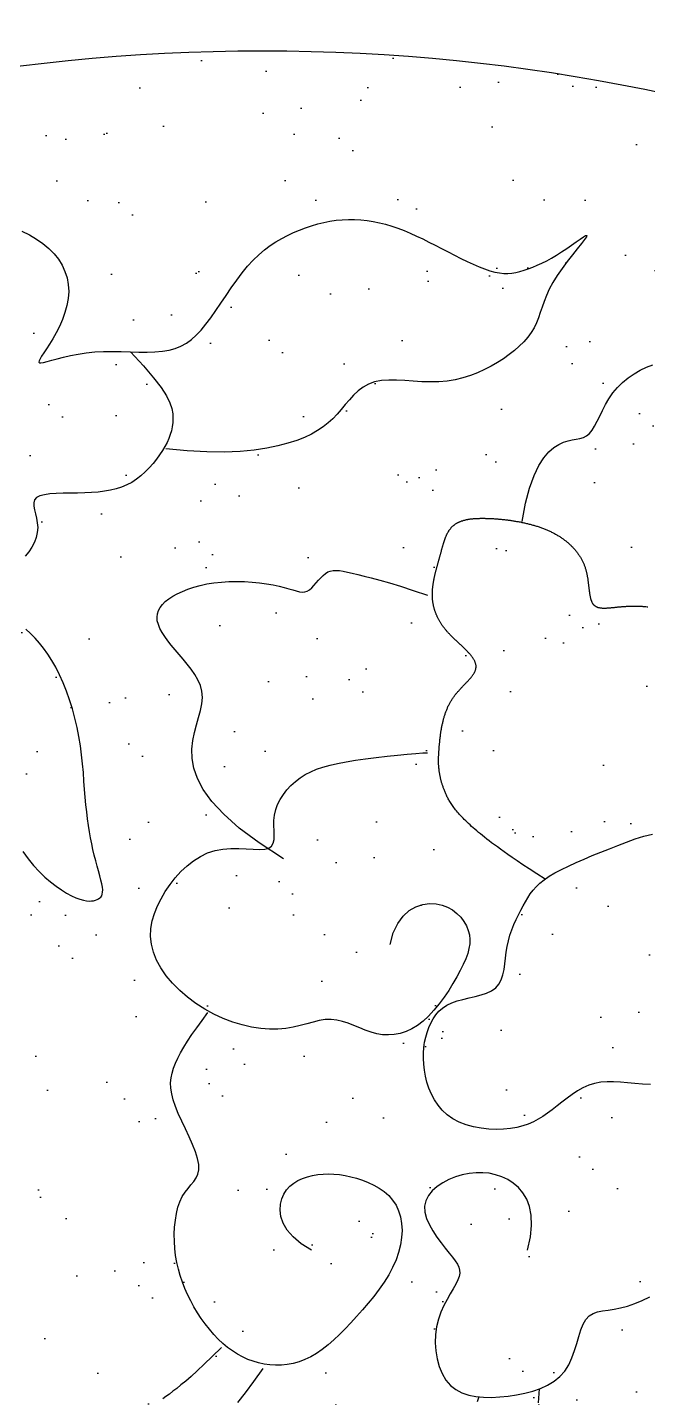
# Model space of a CAD drawing. Extents: x -747 to 1683, y 3278 to 5498.
# Drawn here: x 447.8 to 532.4, y 4735.7 to 4922.7 of the extents above; entities that cross this region are included whole.
import ezdxf

# ---------------------------------------------------------------- set-up
doc = ezdxf.new("R2010")
doc.units = 0
doc.header["$MEASUREMENT"] = 0
doc.layers.add('3', color=3, linetype='CONTINUOUS')
doc.layers.add('BH', color=3, linetype='CONTINUOUS')

msp = doc.modelspace()

# ---------------------------------------------------------------- hatches: boundary and pattern name
at = {"layer": 'BH'}
h = msp.add_hatch(dxfattribs=at)
h.set_pattern_fill('AR-RROOF', color=256, scale=400, angle=45, style=0)
h.set_pattern_definition([(45, (-34099.74, 3331.8), (339.4113, 905.0967), [6000, -800, 2000, -400]), (45, (-33865, 3849.4), (-659.0235, 93.338), [1200, -132, 2400, -300]), (45, (-34198.73, 3713.65), (1281.2775, 1660.2867), [3200, -560, 1600, -400])])
h.paths.add_polyline_path([(148.37, 4308.44), (788.37, 4308.44), (788.37, 5038.44), (148.37, 5038.44)])
h = msp.add_hatch(dxfattribs=at)
h.set_pattern_fill('AR-SAND', color=256, scale=10, style=0)
h.set_pattern_definition([(37.5, (36.643, 140.413), (-0.629934, 19.26824), [0, -15.2, 0, -17, 0, -16.25]), (7.5, (36.643, 140.413), (17.69777, 28.22146), [0, -8.2, 0, -13.7, 0, -5.25]), (327.5, (24.343, 140.413), (31.14142, 0.05659), [0, -5, 0, -18, 0, -23.5]), (317.5, (24.343, 140.413), (30.06127, 8.77676), [0, -2.5, 0, -11.8, 0, -13.5])])
edge = h.paths.add_edge_path()
edge.add_arc((479.82, 4660.38), 259.18, 0, 360)

# ---------------------------------------------------------------- linework, layer by layer
at = {"layer": '3'}
for points in [[(446.98, 4894.92), (448.02, 4894.41), (448.99, 4893.85), (449.88, 4893.23), (450.68, 4892.57), (451.39, 4891.85), (451.99, 4891.09), (452.49, 4890.28), (452.88, 4889.43), (453.16, 4888.55), (453.34, 4887.64), (453.39, 4886.71), (453.33, 4885.75), (453.15, 4884.79), (452.88, 4883.82), (452.53, 4882.87), (452.12, 4881.94), (451.68, 4881.07), (451.22, 4880.25), (450.78, 4879.51), (450.36, 4878.86), (450, 4878.31), (449.7, 4877.86), (449.48, 4877.51), (449.35, 4877.24), (449.32, 4877.07), (449.4, 4876.97), (449.61, 4876.96), (449.96, 4877.01), (450.45, 4877.13), (451.09, 4877.31), (451.84, 4877.51), (452.7, 4877.73), (453.65, 4877.96), (454.69, 4878.16), (455.79, 4878.33), (456.94, 4878.46), (458.13, 4878.52), (459.35, 4878.52), (460.56, 4878.5), (461.77, 4878.47), (462.95, 4878.43), (464.09, 4878.42), (465.17, 4878.45), (466.18, 4878.54), (467.1, 4878.69), (467.94, 4878.93), (468.72, 4879.25), (469.45, 4879.66), (470.14, 4880.16), (470.8, 4880.75), (471.46, 4881.43), (472.12, 4882.22), (472.78, 4883.12), (473.47, 4884.09), (474.17, 4885.11), (474.87, 4886.16), (475.59, 4887.22), (476.33, 4888.26), (477.07, 4889.25), (477.81, 4890.16), (478.57, 4890.99), (479.33, 4891.72), (480.11, 4892.38), (480.88, 4892.96), (481.67, 4893.48), (482.47, 4893.94), (483.27, 4894.36), (484.08, 4894.73), (484.89, 4895.08), (485.71, 4895.39), (486.54, 4895.67), (487.38, 4895.92), (488.21, 4896.12), (489.05, 4896.29), (489.9, 4896.42), (490.74, 4896.5), (491.58, 4896.54), (492.42, 4896.53), (493.27, 4896.48), (494.11, 4896.39), (494.95, 4896.26), (495.8, 4896.08), (496.64, 4895.87), (497.48, 4895.62), (498.32, 4895.33), (499.17, 4895.01), (500.01, 4894.65), (500.86, 4894.27), (501.71, 4893.87), (502.57, 4893.45), (503.43, 4893.02), (504.3, 4892.57), (505.18, 4892.12), (506.05, 4891.66), (506.92, 4891.22), (507.78, 4890.81), (508.61, 4890.42), (509.41, 4890.07), (510.17, 4889.77), (510.89, 4889.52), (511.55, 4889.34), (512.18, 4889.23), (512.77, 4889.17), (513.33, 4889.17), (513.89, 4889.22), (514.43, 4889.31), (514.98, 4889.44), (515.54, 4889.6), (516.12, 4889.8), (516.73, 4890.02), (517.35, 4890.28), (517.99, 4890.57), (518.64, 4890.9), (519.31, 4891.26), (519.99, 4891.66), (520.68, 4892.09), (521.37, 4892.55), (522.04, 4893.02), (522.66, 4893.47), (523.21, 4893.85), (523.65, 4894.15), (523.95, 4894.32), (524.1, 4894.34), (524.05, 4894.17), (523.8, 4893.8), (523.37, 4893.24), (522.81, 4892.53), (522.15, 4891.71), (521.45, 4890.8), (520.74, 4889.84), (520.07, 4888.87), (519.48, 4887.92), (518.99, 4887.01), (518.6, 4886.15), (518.28, 4885.34), (518.01, 4884.56), (517.76, 4883.82), (517.51, 4883.1), (517.23, 4882.41), (516.91, 4881.74), (516.51, 4881.09), (516.04, 4880.45), (515.5, 4879.83), (514.9, 4879.23), (514.24, 4878.64), (513.52, 4878.08), (512.75, 4877.53), (511.93, 4877.01), (511.06, 4876.51), (510.16, 4876.05), (509.21, 4875.62), (508.22, 4875.24), (507.19, 4874.91), (506.13, 4874.66), (505.03, 4874.47), (503.9, 4874.37), (502.75, 4874.35), (501.58, 4874.39), (500.41, 4874.46), (499.26, 4874.55), (498.14, 4874.61), (497.07, 4874.61), (496.07, 4874.54), (495.15, 4874.37), (494.33, 4874.06), (493.58, 4873.64), (492.91, 4873.13), (492.28, 4872.55), (491.7, 4871.92), (491.13, 4871.27), (490.58, 4870.6), (490.02, 4869.96), (489.43, 4869.34), (488.8, 4868.77), (488.12, 4868.22), (487.37, 4867.72), (486.53, 4867.24), (485.59, 4866.79), (484.52, 4866.38), (483.31, 4865.99), (481.95, 4865.63), (480.42, 4865.31), (478.7, 4865.05), (476.78, 4864.87), (474.63, 4864.78), (472.23, 4864.8), (469.58, 4864.94), (466.66, 4865.22)], [(461.84, 4878.46), (463.61, 4876.54), (464.98, 4874.93), (466, 4873.58), (466.72, 4872.45), (467.19, 4871.51), (467.46, 4870.71), (467.59, 4870.02), (467.62, 4869.39), (467.6, 4868.81), (467.53, 4868.24), (467.42, 4867.7), (467.26, 4867.16), (467.06, 4866.63), (466.81, 4866.09), (466.51, 4865.55), (466.18, 4864.98), (465.79, 4864.4), (465.36, 4863.81), (464.9, 4863.22), (464.39, 4862.64), (463.84, 4862.08), (463.26, 4861.56), (462.65, 4861.08), (462, 4860.65), (461.32, 4860.3), (460.61, 4860), (459.87, 4859.76), (459.09, 4859.57), (458.27, 4859.43), (457.42, 4859.32), (456.52, 4859.25), (455.58, 4859.21), (454.6, 4859.19), (453.6, 4859.18), (452.62, 4859.16), (451.69, 4859.13), (450.83, 4859.07), (450.07, 4858.96), (449.45, 4858.8), (449, 4858.57), (448.73, 4858.26), (448.62, 4857.87), (448.62, 4857.42), (448.72, 4856.91), (448.85, 4856.36), (449, 4855.76), (449.11, 4855.13), (449.16, 4854.48), (449.11, 4853.81), (448.95, 4853.14), (448.71, 4852.47), (448.37, 4851.81), (447.96, 4851.18), (447.46, 4850.58)], [(515.27, 4855.31), (515.75, 4857.81), (516.3, 4859.88), (516.91, 4861.58), (517.56, 4862.94), (518.25, 4864.01), (518.94, 4864.82), (519.63, 4865.41), (520.3, 4865.83), (520.94, 4866.12), (521.55, 4866.32), (522.13, 4866.45), (522.67, 4866.55), (523.17, 4866.65), (523.64, 4866.79), (524.08, 4867), (524.47, 4867.32), (524.84, 4867.76), (525.18, 4868.32), (525.52, 4868.98), (525.87, 4869.7), (526.24, 4870.47), (526.66, 4871.27), (527.13, 4872.07), (527.67, 4872.85), (528.3, 4873.59), (529, 4874.27), (529.76, 4874.9), (530.57, 4875.46), (531.41, 4875.95), (532.27, 4876.36), (533.14, 4876.68)], [(518.42, 4806.5), (517.27, 4807.24), (516.26, 4807.89), (515.38, 4808.47), (514.61, 4808.99), (513.93, 4809.45), (513.34, 4809.86), (512.81, 4810.23), (512.34, 4810.57), (511.9, 4810.89), (511.5, 4811.18), (511.12, 4811.46), (510.78, 4811.72), (510.45, 4811.97), (510.15, 4812.21), (509.87, 4812.44), (509.59, 4812.66), (509.33, 4812.88), (509.08, 4813.09), (508.84, 4813.3), (508.61, 4813.5), (508.38, 4813.7), (508.17, 4813.9), (507.96, 4814.09), (507.76, 4814.28), (507.58, 4814.46), (507.39, 4814.64), (507.22, 4814.82), (507.06, 4814.99), (506.9, 4815.16), (506.75, 4815.33), (506.6, 4815.49), (506.47, 4815.65), (506.34, 4815.81), (506.21, 4815.96), (506.1, 4816.11), (505.98, 4816.26), (505.88, 4816.4), (505.78, 4816.54), (505.68, 4816.68), (505.59, 4816.82), (505.5, 4816.95), (505.42, 4817.08), (505.34, 4817.21), (505.27, 4817.34), (505.2, 4817.46), (505.14, 4817.58), (505.07, 4817.7), (505.01, 4817.82), (504.96, 4817.94), (504.91, 4818.05), (504.85, 4818.16), (504.81, 4818.28), (504.76, 4818.39), (504.72, 4818.49), (504.67, 4818.6), (504.63, 4818.71), (504.6, 4818.81), (504.56, 4818.91), (504.52, 4819.01), (504.49, 4819.11), (504.45, 4819.21), (504.42, 4819.31), (504.39, 4819.41), (504.36, 4819.51), (504.33, 4819.6), (504.3, 4819.7), (504.28, 4819.79), (504.25, 4819.88), (504.23, 4819.97), (504.2, 4820.07), (504.18, 4820.16), (504.16, 4820.25), (504.14, 4820.34), (504.12, 4820.42), (504.1, 4820.51), (504.08, 4820.6), (504.06, 4820.69), (504.05, 4820.77), (504.03, 4820.86), (504.02, 4820.94), (504, 4821.03), (503.99, 4821.11), (503.98, 4821.2), (503.97, 4821.28), (503.96, 4821.37), (503.95, 4821.45), (503.94, 4821.53), (503.93, 4821.62), (503.92, 4821.7), (503.91, 4821.78), (503.91, 4821.86), (503.9, 4821.95), (503.9, 4822.03), (503.89, 4822.11), (503.89, 4822.2), (503.89, 4822.28), (503.88, 4822.36), (503.88, 4822.44), (503.88, 4822.53), (503.88, 4822.61), (503.88, 4822.69), (503.88, 4822.78), (503.88, 4822.86), (503.88, 4822.95), (503.88, 4823.03), (503.89, 4823.12), (503.89, 4823.2), (503.89, 4823.29), (503.9, 4823.38), (503.9, 4823.47), (503.9, 4823.55), (503.91, 4823.64), (503.91, 4823.73), (503.92, 4823.82), (503.93, 4823.91), (503.93, 4824), (503.94, 4824.1), (503.94, 4824.19), (503.95, 4824.28), (503.96, 4824.38), (503.97, 4824.47), (503.97, 4824.57), (503.98, 4824.67), (503.99, 4824.76), (504, 4824.86), (504.01, 4824.96), (504.02, 4825.06), (504.03, 4825.16), (504.04, 4825.26), (504.05, 4825.37), (504.06, 4825.47), (504.07, 4825.57), (504.08, 4825.68), (504.09, 4825.78), (504.11, 4825.88), (504.12, 4825.99), (504.13, 4826.1), (504.15, 4826.2), (504.16, 4826.31), (504.18, 4826.41), (504.19, 4826.52), (504.21, 4826.63), (504.23, 4826.74), (504.24, 4826.84), (504.26, 4826.95), (504.28, 4827.06), (504.3, 4827.17), (504.32, 4827.28), (504.34, 4827.39), (504.37, 4827.49), (504.39, 4827.6), (504.41, 4827.71), (504.44, 4827.82), (504.46, 4827.93), (504.49, 4828.04), (504.51, 4828.14), (504.54, 4828.25), (504.57, 4828.36), (504.6, 4828.47), (504.63, 4828.57), (504.66, 4828.68), (504.7, 4828.79), (504.73, 4828.89), (504.76, 4829), (504.8, 4829.1), (504.83, 4829.21), (504.87, 4829.31), (504.91, 4829.42), (504.95, 4829.52), (504.99, 4829.62), (505.03, 4829.72), (505.08, 4829.83), (505.12, 4829.93), (505.16, 4830.03), (505.21, 4830.13), (505.26, 4830.23), (505.31, 4830.32), (505.36, 4830.42), (505.41, 4830.52), (505.46, 4830.61), (505.52, 4830.71), (505.57, 4830.8), (505.63, 4830.89), (505.69, 4830.98), (505.74, 4831.08), (505.8, 4831.16), (505.87, 4831.25), (505.93, 4831.34), (505.99, 4831.43), (506.05, 4831.52), (506.12, 4831.6), (506.19, 4831.68), (506.25, 4831.77), (506.32, 4831.85), (506.39, 4831.93), (506.46, 4832.01), (506.53, 4832.09), (506.6, 4832.17), (506.67, 4832.25), (506.74, 4832.33), (506.81, 4832.41), (506.88, 4832.48), (506.95, 4832.56), (507.02, 4832.64), (507.09, 4832.71), (507.16, 4832.78), (507.23, 4832.86), (507.3, 4832.93), (507.37, 4833), (507.44, 4833.07), (507.5, 4833.15), (507.57, 4833.22), (507.64, 4833.29), (507.71, 4833.36), (507.77, 4833.43), (507.84, 4833.49), (507.9, 4833.56), (507.96, 4833.63), (508.02, 4833.7), (508.08, 4833.77), (508.14, 4833.83), (508.2, 4833.9), (508.26, 4833.97), (508.31, 4834.03), (508.37, 4834.1), (508.42, 4834.16), (508.47, 4834.23), (508.51, 4834.3), (508.56, 4834.36), (508.61, 4834.43), (508.65, 4834.49), (508.69, 4834.56), (508.73, 4834.62), (508.76, 4834.69), (508.8, 4834.75), (508.83, 4834.81), (508.86, 4834.88), (508.88, 4834.94), (508.91, 4835.01), (508.93, 4835.07), (508.95, 4835.14), (508.96, 4835.2), (508.97, 4835.27), (508.98, 4835.33), (508.99, 4835.4), (508.99, 4835.46), (509, 4835.53), (508.99, 4835.6), (508.99, 4835.66), (508.98, 4835.73), (508.97, 4835.79), (508.95, 4835.86), (508.94, 4835.93), (508.92, 4835.99), (508.89, 4836.06), (508.87, 4836.13), (508.84, 4836.2), (508.81, 4836.26), (508.77, 4836.33), (508.74, 4836.4), (508.7, 4836.47), (508.66, 4836.54), (508.62, 4836.61), (508.57, 4836.68), (508.52, 4836.74), (508.47, 4836.81), (508.42, 4836.88), (508.37, 4836.95), (508.31, 4837.02), (508.25, 4837.09), (508.19, 4837.16), (508.13, 4837.24), (508.07, 4837.31), (508, 4837.38), (507.94, 4837.45), (507.87, 4837.52), (507.8, 4837.59), (507.73, 4837.66), (507.66, 4837.73), (507.59, 4837.81), (507.52, 4837.88), (507.45, 4837.95), (507.37, 4838.02), (507.29, 4838.1), (507.22, 4838.17), (507.14, 4838.24), (507.06, 4838.32), (506.99, 4838.39), (506.91, 4838.46), (506.83, 4838.54), (506.75, 4838.61), (506.67, 4838.68), (506.59, 4838.76), (506.51, 4838.83), (506.43, 4838.91), (506.35, 4838.98), (506.27, 4839.06), (506.19, 4839.13), (506.11, 4839.21), (506.03, 4839.28), (505.96, 4839.36), (505.88, 4839.43), (505.8, 4839.51), (505.72, 4839.58), (505.65, 4839.66), (505.57, 4839.73), (505.5, 4839.81), (505.42, 4839.89), (505.35, 4839.96), (505.28, 4840.04), (505.21, 4840.12), (505.14, 4840.19), (505.07, 4840.27), (505, 4840.35), (504.94, 4840.42), (504.87, 4840.5), (504.81, 4840.58), (504.74, 4840.66), (504.68, 4840.73), (504.62, 4840.81), (504.56, 4840.89), (504.51, 4840.97), (504.45, 4841.04), (504.39, 4841.12), (504.34, 4841.2), (504.29, 4841.28), (504.23, 4841.36), (504.18, 4841.44), (504.13, 4841.51), (504.09, 4841.59), (504.04, 4841.67), (503.99, 4841.75), (503.95, 4841.83), (503.9, 4841.91), (503.86, 4841.99), (503.82, 4842.07), (503.78, 4842.15), (503.74, 4842.23), (503.7, 4842.31), (503.67, 4842.39), (503.63, 4842.47), (503.59, 4842.55), (503.56, 4842.63), (503.53, 4842.71), (503.5, 4842.79), (503.47, 4842.87), (503.44, 4842.95), (503.41, 4843.03), (503.38, 4843.11), (503.36, 4843.19), (503.33, 4843.27), (503.31, 4843.35), (503.28, 4843.43), (503.26, 4843.52), (503.24, 4843.6), (503.22, 4843.68), (503.2, 4843.76), (503.18, 4843.84), (503.17, 4843.92), (503.15, 4844.01), (503.14, 4844.09), (503.12, 4844.17), (503.11, 4844.25), (503.1, 4844.34), (503.09, 4844.42), (503.08, 4844.5), (503.07, 4844.59), (503.06, 4844.67), (503.05, 4844.75), (503.05, 4844.83), (503.04, 4844.92), (503.04, 4845), (503.03, 4845.09), (503.03, 4845.17), (503.03, 4845.25), (503.03, 4845.34), (503.03, 4845.42), (503.03, 4845.51), (503.03, 4845.59), (503.04, 4845.67), (503.04, 4845.76), (503.04, 4845.84), (503.05, 4845.93), (503.06, 4846.01), (503.06, 4846.1), (503.07, 4846.18), (503.08, 4846.27), (503.09, 4846.35), (503.1, 4846.44), (503.11, 4846.52), (503.12, 4846.61), (503.13, 4846.69), (503.14, 4846.78), (503.16, 4846.86), (503.17, 4846.95), (503.18, 4847.03), (503.2, 4847.12), (503.21, 4847.2), (503.23, 4847.29), (503.25, 4847.37), (503.26, 4847.46), (503.28, 4847.54), (503.3, 4847.63), (503.32, 4847.71), (503.34, 4847.8), (503.35, 4847.88), (503.37, 4847.97), (503.39, 4848.05), (503.41, 4848.14), (503.43, 4848.22), (503.45, 4848.31), (503.48, 4848.39), (503.5, 4848.48), (503.52, 4848.56), (503.54, 4848.65), (503.56, 4848.73), (503.58, 4848.81), (503.61, 4848.9), (503.63, 4848.98), (503.65, 4849.07), (503.67, 4849.15), (503.7, 4849.23), (503.72, 4849.32), (503.74, 4849.4), (503.77, 4849.48), (503.79, 4849.57), (503.81, 4849.65), (503.84, 4849.73), (503.86, 4849.82), (503.88, 4849.9), (503.91, 4849.98), (503.93, 4850.06), (503.95, 4850.14), (503.97, 4850.23), (504, 4850.31), (504.02, 4850.39), (504.04, 4850.47), (504.07, 4850.55), (504.09, 4850.63), (504.11, 4850.71), (504.13, 4850.79), (504.15, 4850.87), (504.17, 4850.95), (504.2, 4851.03), (504.22, 4851.11), (504.24, 4851.19), (504.26, 4851.27), (504.28, 4851.34), (504.3, 4851.42), (504.32, 4851.5), (504.34, 4851.58), (504.36, 4851.65), (504.39, 4851.73), (504.41, 4851.81), (504.43, 4851.88), (504.45, 4851.96), (504.47, 4852.03), (504.49, 4852.11), (504.51, 4852.18), (504.54, 4852.25), (504.56, 4852.33), (504.58, 4852.4), (504.6, 4852.47), (504.62, 4852.54), (504.65, 4852.61), (504.67, 4852.68), (504.69, 4852.75), (504.72, 4852.82), (504.74, 4852.89), (504.77, 4852.96), (504.79, 4853.03), (504.82, 4853.09), (504.84, 4853.16), (504.87, 4853.23), (504.9, 4853.29), (504.93, 4853.35), (504.95, 4853.42), (504.98, 4853.48), (505.01, 4853.54), (505.04, 4853.61), (505.07, 4853.67), (505.1, 4853.73), (505.13, 4853.79), (505.17, 4853.84), (505.2, 4853.9), (505.23, 4853.96), (505.27, 4854.01), (505.3, 4854.07), (505.34, 4854.12), (505.38, 4854.18), (505.42, 4854.23), (505.45, 4854.28), (505.49, 4854.33), (505.54, 4854.38), (505.58, 4854.43), (505.62, 4854.48), (505.66, 4854.53), (505.71, 4854.58), (505.75, 4854.62), (505.8, 4854.67), (505.85, 4854.71), (505.9, 4854.75), (505.94, 4854.79), (506, 4854.83), (506.05, 4854.87), (506.1, 4854.91), (506.15, 4854.95), (506.21, 4854.99), (506.27, 4855.02), (506.32, 4855.06), (506.38, 4855.09), (506.44, 4855.12), (506.5, 4855.16), (506.56, 4855.19), (506.63, 4855.22), (506.69, 4855.25), (506.76, 4855.27), (506.82, 4855.3), (506.89, 4855.33), (506.96, 4855.35), (507.03, 4855.38), (507.1, 4855.4), (507.17, 4855.42), (507.24, 4855.45), (507.31, 4855.47), (507.39, 4855.49), (507.46, 4855.51), (507.54, 4855.53), (507.62, 4855.54), (507.7, 4855.56), (507.78, 4855.58), (507.86, 4855.59), (507.94, 4855.61), (508.02, 4855.62), (508.1, 4855.63), (508.19, 4855.65), (508.27, 4855.66), (508.36, 4855.67), (508.45, 4855.68), (508.54, 4855.69), (508.63, 4855.7), (508.72, 4855.7), (508.81, 4855.71), (508.9, 4855.72), (508.99, 4855.72), (509.09, 4855.73), (509.18, 4855.73), (509.28, 4855.74), (509.37, 4855.74), (509.47, 4855.74), (509.57, 4855.75), (509.67, 4855.75), (509.77, 4855.75), (509.87, 4855.75), (509.97, 4855.75), (510.08, 4855.75), (510.18, 4855.75), (510.28, 4855.74), (510.39, 4855.74), (510.5, 4855.74), (510.6, 4855.74), (510.71, 4855.73), (510.82, 4855.73), (510.93, 4855.72), (511.04, 4855.72), (511.15, 4855.71), (511.26, 4855.7), (511.38, 4855.7), (511.49, 4855.69), (511.6, 4855.68), (511.72, 4855.67), (511.83, 4855.66), (511.95, 4855.65), (512.07, 4855.64), (512.19, 4855.63), (512.3, 4855.62), (512.42, 4855.61), (512.54, 4855.6), (512.66, 4855.59), (512.78, 4855.57), (512.9, 4855.56), (513.03, 4855.55), (513.15, 4855.53), (513.27, 4855.52), (513.39, 4855.5), (513.51, 4855.48), (513.64, 4855.47), (513.76, 4855.45), (513.89, 4855.43), (514.01, 4855.41), (514.13, 4855.39), (514.26, 4855.37), (514.38, 4855.35), (514.51, 4855.33), (514.63, 4855.31), (514.76, 4855.29), (514.88, 4855.26), (515.01, 4855.24), (515.13, 4855.21), (515.26, 4855.19), (515.38, 4855.16), (515.51, 4855.14), (515.63, 4855.11), (515.76, 4855.08), (515.88, 4855.05), (516.01, 4855.02), (516.13, 4854.99), (516.25, 4854.96), (516.38, 4854.93), (516.5, 4854.9), (516.62, 4854.86), (516.75, 4854.83), (516.87, 4854.79), (516.99, 4854.76), (517.11, 4854.72), (517.23, 4854.69), (517.35, 4854.65), (517.47, 4854.61), (517.59, 4854.57), (517.71, 4854.53), (517.83, 4854.49), (517.95, 4854.45), (518.06, 4854.4), (518.18, 4854.36), (518.29, 4854.31), (518.41, 4854.27), (518.52, 4854.22), (518.64, 4854.18), (518.75, 4854.13), (518.86, 4854.08), (518.97, 4854.03), (519.08, 4853.98), (519.19, 4853.93), (519.3, 4853.87), (519.41, 4853.82), (519.51, 4853.77), (519.62, 4853.71), (519.72, 4853.65), (519.83, 4853.6), (519.93, 4853.54), (520.03, 4853.48), (520.13, 4853.42), (520.23, 4853.36), (520.33, 4853.3), (520.43, 4853.24), (520.52, 4853.18), (520.62, 4853.11), (520.71, 4853.05), (520.81, 4852.98), (520.9, 4852.92), (520.99, 4852.85), (521.08, 4852.78), (521.17, 4852.71), (521.26, 4852.65), (521.34, 4852.58), (521.43, 4852.51), (521.51, 4852.43), (521.6, 4852.36), (521.68, 4852.29), (521.76, 4852.22), (521.84, 4852.14), (521.92, 4852.07), (522, 4851.99), (522.07, 4851.91), (522.15, 4851.84), (522.22, 4851.76), (522.29, 4851.68), (522.37, 4851.6), (522.44, 4851.52), (522.51, 4851.44), (522.57, 4851.36), (522.64, 4851.28), (522.7, 4851.2), (522.77, 4851.11), (522.83, 4851.03), (522.89, 4850.95), (522.95, 4850.86), (523.01, 4850.78), (523.07, 4850.69), (523.13, 4850.61), (523.18, 4850.52), (523.23, 4850.43), (523.29, 4850.34), (523.34, 4850.25), (523.39, 4850.16), (523.43, 4850.08), (523.48, 4849.98), (523.53, 4849.89), (523.57, 4849.8), (523.61, 4849.71), (523.65, 4849.62), (523.69, 4849.53), (523.73, 4849.43), (523.77, 4849.34), (523.8, 4849.25), (523.84, 4849.15), (523.87, 4849.06), (523.9, 4848.96), (523.93, 4848.86), (523.96, 4848.77), (523.98, 4848.67), (524.01, 4848.58), (524.03, 4848.48), (524.06, 4848.38), (524.08, 4848.29), (524.1, 4848.19), (524.12, 4848.09), (524.14, 4847.99), (524.16, 4847.9), (524.18, 4847.8), (524.2, 4847.7), (524.21, 4847.61), (524.23, 4847.51), (524.24, 4847.41), (524.26, 4847.32), (524.27, 4847.22), (524.28, 4847.13), (524.3, 4847.03), (524.31, 4846.94), (524.32, 4846.84), (524.33, 4846.75), (524.34, 4846.66), (524.35, 4846.57), (524.36, 4846.47), (524.38, 4846.38), (524.39, 4846.29), (524.4, 4846.2), (524.41, 4846.11), (524.42, 4846.03), (524.43, 4845.94), (524.44, 4845.85), (524.45, 4845.77), (524.46, 4845.69), (524.47, 4845.6), (524.49, 4845.52), (524.5, 4845.44), (524.51, 4845.36), (524.52, 4845.28), (524.54, 4845.21), (524.55, 4845.13), (524.57, 4845.06), (524.58, 4844.98), (524.6, 4844.91), (524.62, 4844.84), (524.63, 4844.77), (524.65, 4844.71), (524.67, 4844.64), (524.69, 4844.58), (524.72, 4844.52), (524.74, 4844.46), (524.76, 4844.4), (524.79, 4844.34), (524.81, 4844.29), (524.84, 4844.23), (524.87, 4844.18), (524.9, 4844.13), (524.93, 4844.08), (524.97, 4844.04), (525, 4844), (525.04, 4843.95), (525.07, 4843.92), (525.11, 4843.88), (525.15, 4843.84), (525.2, 4843.81), (525.24, 4843.78), (525.29, 4843.75), (525.33, 4843.72), (525.38, 4843.7), (525.43, 4843.67), (525.48, 4843.65), (525.53, 4843.63), (525.59, 4843.61), (525.64, 4843.59), (525.7, 4843.58), (525.76, 4843.56), (525.82, 4843.55), (525.88, 4843.54), (525.94, 4843.53), (526.01, 4843.52), (526.08, 4843.51), (526.14, 4843.51), (526.21, 4843.5), (526.28, 4843.5), (526.35, 4843.5), (526.43, 4843.5), (526.5, 4843.5), (526.58, 4843.5), (526.65, 4843.5), (526.73, 4843.5), (526.81, 4843.5), (526.89, 4843.51), (526.98, 4843.51), (527.06, 4843.52), (527.14, 4843.52), (527.23, 4843.53), (527.32, 4843.54), (527.41, 4843.54), (527.5, 4843.55), (527.59, 4843.56), (527.68, 4843.57), (527.78, 4843.58), (527.87, 4843.59), (527.97, 4843.6), (528.06, 4843.61), (528.16, 4843.62), (528.26, 4843.63), (528.36, 4843.64), (528.47, 4843.65), (528.57, 4843.66), (528.68, 4843.67), (528.78, 4843.68), (528.89, 4843.69), (529, 4843.7), (529.11, 4843.7), (529.22, 4843.71), (529.33, 4843.72), (529.44, 4843.73), (529.55, 4843.74), (529.67, 4843.74), (529.79, 4843.75), (529.9, 4843.76), (530.02, 4843.76), (530.14, 4843.76), (530.26, 4843.77), (530.38, 4843.77), (530.5, 4843.77), (530.63, 4843.77), (530.75, 4843.77), (530.88, 4843.77), (531, 4843.77), (531.13, 4843.77), (531.26, 4843.76), (531.39, 4843.76), (531.52, 4843.75), (531.65, 4843.74), (531.78, 4843.73), (531.92, 4843.72), (532.05, 4843.71), (532.19, 4843.7), (532.33, 4843.68), (532.46, 4843.66)], [(482.73, 4809.25), (479.39, 4811.44), (476.68, 4813.47), (474.55, 4815.36), (472.92, 4817.1), (471.75, 4818.72), (470.95, 4820.23), (470.47, 4821.64), (470.25, 4822.97), (470.22, 4824.22), (470.34, 4825.4), (470.56, 4826.52), (470.84, 4827.57), (471.13, 4828.58), (471.39, 4829.53), (471.58, 4830.44), (471.65, 4831.31), (471.58, 4832.14), (471.36, 4832.93), (471.03, 4833.7), (470.61, 4834.43), (470.12, 4835.14), (469.58, 4835.83), (469.02, 4836.5), (468.46, 4837.15), (467.91, 4837.79), (467.4, 4838.41), (466.93, 4839.01), (466.51, 4839.6), (466.14, 4840.17), (465.84, 4840.71), (465.63, 4841.24), (465.49, 4841.75), (465.45, 4842.24), (465.5, 4842.7), (465.64, 4843.15), (465.87, 4843.57), (466.18, 4843.98), (466.58, 4844.37), (467.05, 4844.74), (467.6, 4845.1), (468.22, 4845.44), (468.91, 4845.77), (469.66, 4846.07), (470.47, 4846.34), (471.34, 4846.58), (472.26, 4846.78), (473.22, 4846.94), (474.23, 4847.05), (475.27, 4847.11), (476.33, 4847.13), (477.39, 4847.1), (478.43, 4847.04), (479.44, 4846.94), (480.41, 4846.82), (481.3, 4846.67), (482.11, 4846.5), (482.82, 4846.32), (483.44, 4846.14), (483.98, 4845.97), (484.46, 4845.83), (484.88, 4845.73), (485.26, 4845.68), (485.61, 4845.7), (485.93, 4845.8), (486.25, 4845.99), (486.56, 4846.26), (486.87, 4846.57), (487.18, 4846.92), (487.49, 4847.28), (487.8, 4847.63), (488.11, 4847.95), (488.43, 4848.22), (488.76, 4848.42), (489.1, 4848.55), (489.47, 4848.62), (489.88, 4848.63), (490.34, 4848.6), (490.85, 4848.52), (491.44, 4848.41), (492.1, 4848.26), (492.85, 4848.08), (493.71, 4847.87), (494.7, 4847.61), (495.84, 4847.3), (497.16, 4846.92), (498.68, 4846.46), (500.42, 4845.91), (502.39, 4845.26)], [(447.14, 4810.29), (447.85, 4809.28), (448.6, 4808.37), (449.36, 4807.54), (450.13, 4806.79), (450.9, 4806.12), (451.67, 4805.53), (452.41, 4805.02), (453.11, 4804.59), (453.77, 4804.24), (454.38, 4803.96), (454.91, 4803.75), (455.39, 4803.62), (455.81, 4803.54), (456.18, 4803.51), (456.51, 4803.52), (456.79, 4803.56), (457.04, 4803.63), (457.26, 4803.72), (457.46, 4803.81), (457.64, 4803.93), (457.78, 4804.06), (457.9, 4804.23), (457.98, 4804.44), (458.02, 4804.7), (458.03, 4805.02), (457.99, 4805.4), (457.91, 4805.86), (457.79, 4806.38), (457.64, 4806.97), (457.47, 4807.61), (457.28, 4808.29), (457.08, 4809.01), (456.89, 4809.76), (456.7, 4810.53), (456.53, 4811.32), (456.37, 4812.13), (456.22, 4812.97), (456.09, 4813.83), (455.97, 4814.73), (455.86, 4815.67), (455.75, 4816.64), (455.66, 4817.67), (455.57, 4818.75), (455.48, 4819.87), (455.39, 4821.04), (455.28, 4822.23), (455.15, 4823.45), (454.98, 4824.7), (454.78, 4825.95), (454.54, 4827.21), (454.24, 4828.48), (453.89, 4829.73), (453.51, 4830.95), (453.08, 4832.15), (452.62, 4833.29), (452.13, 4834.39), (451.62, 4835.41), (451.08, 4836.36), (450.53, 4837.22), (449.97, 4838), (449.39, 4838.71), (448.8, 4839.38), (448.19, 4840), (447.56, 4840.6)], [(497.25, 4797.56), (497.69, 4799.15), (498.3, 4800.44), (499.04, 4801.45), (499.87, 4802.2), (500.77, 4802.72), (501.71, 4803.03), (502.63, 4803.16), (503.53, 4803.13), (504.35, 4802.96), (505.11, 4802.68), (505.79, 4802.3), (506.39, 4801.83), (506.91, 4801.3), (507.34, 4800.72), (507.68, 4800.12), (507.93, 4799.51), (508.09, 4798.89), (508.16, 4798.28), (508.14, 4797.66), (508.03, 4797.01), (507.85, 4796.34), (507.58, 4795.63), (507.25, 4794.87), (506.84, 4794.05), (506.37, 4793.17), (505.84, 4792.25), (505.26, 4791.31), (504.63, 4790.38), (503.96, 4789.47), (503.25, 4788.6), (502.52, 4787.81), (501.77, 4787.11), (501, 4786.53), (500.22, 4786.06), (499.44, 4785.69), (498.64, 4785.44), (497.84, 4785.28), (497.04, 4785.23), (496.24, 4785.27), (495.45, 4785.4), (494.66, 4785.61), (493.88, 4785.89), (493.11, 4786.2), (492.33, 4786.52), (491.55, 4786.82), (490.78, 4787.08), (490, 4787.26), (489.21, 4787.35), (488.41, 4787.32), (487.6, 4787.2), (486.77, 4787), (485.9, 4786.77), (485, 4786.53), (484.04, 4786.31), (483.03, 4786.13), (481.95, 4786.02), (480.81, 4786.01), (479.6, 4786.11), (478.35, 4786.3), (477.08, 4786.6), (475.79, 4786.99), (474.49, 4787.48), (473.22, 4788.07), (471.97, 4788.75), (470.76, 4789.53), (469.62, 4790.38), (468.55, 4791.31), (467.58, 4792.3), (466.71, 4793.32), (465.98, 4794.38), (465.38, 4795.46), (464.95, 4796.54), (464.68, 4797.62), (464.58, 4798.69), (464.62, 4799.75), (464.8, 4800.79), (465.1, 4801.82), (465.5, 4802.84), (466, 4803.83), (466.58, 4804.81), (467.23, 4805.76), (467.94, 4806.67), (468.71, 4807.53), (469.54, 4808.31), (470.42, 4809.01), (471.36, 4809.61), (472.34, 4810.08), (473.37, 4810.42), (474.44, 4810.61), (475.53, 4810.69), (476.6, 4810.68), (477.62, 4810.63), (478.58, 4810.58), (479.43, 4810.55), (480.15, 4810.59), (480.71, 4810.73), (481.08, 4811), (481.31, 4811.39), (481.42, 4811.89), (481.45, 4812.46), (481.43, 4813.11), (481.41, 4813.8), (481.41, 4814.52), (481.49, 4815.25), (481.65, 4815.98), (481.91, 4816.69), (482.26, 4817.38), (482.69, 4818.05), (483.18, 4818.68), (483.73, 4819.27), (484.34, 4819.82), (485, 4820.32), (485.69, 4820.76), (486.43, 4821.14), (487.23, 4821.49), (488.1, 4821.79), (489.06, 4822.06), (490.1, 4822.3), (491.26, 4822.52), (492.53, 4822.73), (493.91, 4822.93), (495.37, 4823.12), (496.84, 4823.29), (498.26, 4823.44), (499.59, 4823.57), (500.76, 4823.66), (501.71, 4823.72), (502.39, 4823.75)], [(532.82, 4778.46), (531.73, 4778.51), (530.68, 4778.6), (529.68, 4778.69), (528.71, 4778.77), (527.77, 4778.83), (526.88, 4778.83), (526.01, 4778.77), (525.18, 4778.62), (524.37, 4778.36), (523.59, 4778.01), (522.84, 4777.59), (522.11, 4777.12), (521.41, 4776.61), (520.72, 4776.08), (520.05, 4775.54), (519.4, 4775.03), (518.76, 4774.55), (518.13, 4774.12), (517.48, 4773.72), (516.82, 4773.37), (516.12, 4773.06), (515.38, 4772.81), (514.58, 4772.61), (513.71, 4772.46), (512.76, 4772.37), (511.76, 4772.35), (510.73, 4772.39), (509.68, 4772.51), (508.64, 4772.7), (507.64, 4772.98), (506.69, 4773.34), (505.83, 4773.79), (505.06, 4774.33), (504.39, 4774.95), (503.81, 4775.64), (503.31, 4776.39), (502.9, 4777.17), (502.56, 4777.98), (502.29, 4778.81), (502.08, 4779.63), (501.94, 4780.44), (501.85, 4781.24), (501.81, 4782.01), (501.82, 4782.77), (501.88, 4783.51), (501.98, 4784.23), (502.13, 4784.92), (502.32, 4785.59), (502.54, 4786.24), (502.81, 4786.85), (503.12, 4787.43), (503.5, 4787.97), (503.93, 4788.46), (504.43, 4788.9), (505.01, 4789.28), (505.67, 4789.61), (506.41, 4789.87), (507.21, 4790.09), (508.05, 4790.29), (508.88, 4790.48), (509.69, 4790.69), (510.44, 4790.95), (511.12, 4791.27), (511.68, 4791.67), (512.11, 4792.18), (512.43, 4792.77), (512.65, 4793.44), (512.81, 4794.16), (512.92, 4794.93), (513.02, 4795.72), (513.12, 4796.53), (513.24, 4797.32), (513.41, 4798.1), (513.62, 4798.86), (513.88, 4799.59), (514.16, 4800.29), (514.46, 4800.98), (514.77, 4801.63), (515.09, 4802.25), (515.41, 4802.85), (515.73, 4803.42), (516.05, 4803.96), (516.4, 4804.48), (516.78, 4804.98), (517.21, 4805.47), (517.71, 4805.95), (518.29, 4806.42), (518.97, 4806.89), (519.76, 4807.36), (520.64, 4807.83), (521.61, 4808.29), (522.64, 4808.76), (523.73, 4809.24), (524.86, 4809.71), (526.02, 4810.18), (527.2, 4810.65), (528.37, 4811.11), (529.54, 4811.56), (530.72, 4811.98), (531.9, 4812.35), (533.08, 4812.65)], [(486.53, 4755.85), (485.12, 4756.74), (484.03, 4757.67), (483.23, 4758.6), (482.68, 4759.53), (482.37, 4760.44), (482.25, 4761.31), (482.29, 4762.12), (482.47, 4762.86), (482.75, 4763.52), (483.13, 4764.1), (483.58, 4764.59), (484.11, 4765.02), (484.69, 4765.37), (485.32, 4765.66), (485.99, 4765.89), (486.68, 4766.06), (487.39, 4766.18), (488.11, 4766.25), (488.85, 4766.27), (489.6, 4766.24), (490.36, 4766.17), (491.13, 4766.05), (491.9, 4765.88), (492.69, 4765.67), (493.48, 4765.41), (494.27, 4765.11), (495.03, 4764.75), (495.76, 4764.33), (496.45, 4763.86), (497.07, 4763.31), (497.61, 4762.7), (498.07, 4762.01), (498.43, 4761.24), (498.69, 4760.4), (498.84, 4759.5), (498.89, 4758.56), (498.84, 4757.58), (498.69, 4756.57), (498.43, 4755.55), (498.07, 4754.52), (497.61, 4753.5), (497.07, 4752.5), (496.45, 4751.5), (495.76, 4750.52), (495.03, 4749.56), (494.27, 4748.62), (493.48, 4747.7), (492.69, 4746.81), (491.9, 4745.95), (491.12, 4745.12), (490.34, 4744.34), (489.57, 4743.61), (488.79, 4742.93), (488.01, 4742.32), (487.23, 4741.78), (486.44, 4741.31), (485.64, 4740.93), (484.84, 4740.63), (484.04, 4740.41), (483.23, 4740.26), (482.43, 4740.18), (481.64, 4740.16), (480.85, 4740.21), (480.07, 4740.31), (479.31, 4740.48), (478.57, 4740.69), (477.84, 4740.96), (477.12, 4741.29), (476.42, 4741.67), (475.74, 4742.11), (475.07, 4742.59), (474.43, 4743.14), (473.79, 4743.73), (473.18, 4744.37), (472.59, 4745.06), (472.03, 4745.79), (471.49, 4746.54), (470.97, 4747.33), (470.49, 4748.13), (470.04, 4748.96), (469.63, 4749.79), (469.25, 4750.64), (468.92, 4751.51), (468.62, 4752.39), (468.36, 4753.28), (468.15, 4754.2), (467.99, 4755.13), (467.88, 4756.08), (467.82, 4757.06), (467.81, 4758.03), (467.85, 4759), (467.95, 4759.95), (468.1, 4760.86), (468.31, 4761.71), (468.57, 4762.48), (468.89, 4763.18), (469.27, 4763.77), (469.68, 4764.3), (470.08, 4764.78), (470.46, 4765.24), (470.79, 4765.72), (471.03, 4766.24), (471.16, 4766.84), (471.16, 4767.54), (470.99, 4768.36), (470.69, 4769.29), (470.29, 4770.29), (469.82, 4771.34), (469.32, 4772.41), (468.82, 4773.48), (468.35, 4774.52), (467.96, 4775.49), (467.66, 4776.38), (467.45, 4777.2), (467.34, 4777.96), (467.31, 4778.68), (467.37, 4779.37), (467.5, 4780.03), (467.7, 4780.7), (467.96, 4781.37), (468.28, 4782.08), (468.66, 4782.81), (469.11, 4783.58), (469.62, 4784.4), (470.21, 4785.28), (470.86, 4786.22), (471.59, 4787.22), (472.39, 4788.31)], [(516.02, 4755.85), (516.42, 4757.66), (516.58, 4759.25), (516.53, 4760.63), (516.3, 4761.82), (515.91, 4762.83), (515.39, 4763.69), (514.77, 4764.41), (514.07, 4765.01), (513.31, 4765.49), (512.51, 4765.88), (511.67, 4766.16), (510.8, 4766.35), (509.9, 4766.43), (508.99, 4766.43), (508.06, 4766.33), (507.12, 4766.14), (506.19, 4765.86), (505.29, 4765.5), (504.44, 4765.06), (503.67, 4764.55), (503.01, 4763.97), (502.49, 4763.32), (502.14, 4762.61), (501.97, 4761.85), (502.02, 4761.04), (502.25, 4760.19), (502.62, 4759.33), (503.1, 4758.48), (503.64, 4757.65), (504.22, 4756.85), (504.8, 4756.12), (505.33, 4755.46), (505.79, 4754.89), (506.16, 4754.39), (506.45, 4753.95), (506.65, 4753.54), (506.75, 4753.14), (506.77, 4752.73), (506.68, 4752.29), (506.5, 4751.8), (506.22, 4751.23), (505.86, 4750.6), (505.46, 4749.9), (505.03, 4749.13), (504.6, 4748.29), (504.21, 4747.39), (503.87, 4746.43), (503.61, 4745.4), (503.46, 4744.33), (503.42, 4743.22), (503.49, 4742.11), (503.67, 4741.01), (503.97, 4739.97), (504.37, 4739.01), (504.88, 4738.14), (505.51, 4737.41), (506.24, 4736.83), (507.07, 4736.38), (507.99, 4736.07), (508.98, 4735.87), (510.03, 4735.78), (511.12, 4735.77), (512.24, 4735.83), (513.37, 4735.95), (514.51, 4736.12), (515.64, 4736.35), (516.74, 4736.63), (517.78, 4737), (518.76, 4737.44), (519.65, 4737.98), (520.44, 4738.61), (521.12, 4739.36), (521.66, 4740.22), (522.09, 4741.16), (522.44, 4742.15), (522.74, 4743.14), (523.02, 4744.1), (523.3, 4744.99), (523.61, 4745.78), (523.98, 4746.42), (524.43, 4746.89), (524.97, 4747.21), (525.58, 4747.43), (526.27, 4747.58), (527.03, 4747.69), (527.85, 4747.81), (528.73, 4747.97), (529.67, 4748.21), (530.66, 4748.56), (531.68, 4749), (532.7, 4749.51)], [(474.24, 4742.56), (472.98, 4741.33), (471.88, 4740.28), (470.92, 4739.38), (470.09, 4738.63), (469.36, 4738), (468.72, 4737.46), (468.14, 4737), (467.62, 4736.6), (467.13, 4736.23), (466.66, 4735.88), (466.22, 4735.57)], [(476.49, 4735.09), (477.51, 4736.39), (478.64, 4737.92), (479.92, 4739.73)], [(517.51, 4735.04), (517.65, 4736.95)], [(509.36, 4735.84), (509.14, 4735.16)]]:
    msp.add_lwpolyline(points, dxfattribs=at)
msp.add_circle((479.82, 4660.38), 259.18, dxfattribs=at)

doc.saveas('drawing.dxf')
